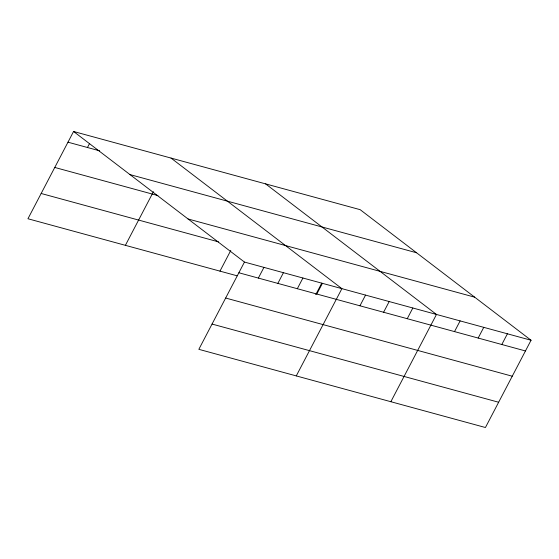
<?xml version="1.0" encoding="UTF-8"?>
<svg xmlns="http://www.w3.org/2000/svg" width="559" height="559" viewBox="0 0 559 559"><rect width="100%" height="100%" fill="white"/><g stroke="black" fill="none" stroke-linecap="round" stroke-linejoin="round"><path stroke-width="0.84" d="M531.05 340.249L244.458 262.066L198.836 349.326L485.429 427.516L531.05 340.249L360.164 209.674L73.571 131.484L27.95 218.751L237.093 275.804M87.463 147.506L89.461 143.684M125.391 245.331L153.411 191.737M219.966 271.136L230.776 250.46M258.349 278.082L263.946 267.384M277.837 283.399L283.434 272.701M297.325 288.717L302.922 278.012M315.744 294.635L321.746 283.154M316.813 294.034L322.41 283.329M296.277 375.907L341.898 288.647L171.012 158.071M359.947 305.801L365.544 295.096M383.593 312.25L389.183 301.553M407.238 318.7L412.828 308.002M390.853 401.711L436.474 314.451L265.588 183.869M454.523 331.599L460.12 320.901M478.169 338.048L483.759 327.35M501.814 344.498L507.404 333.8M67.974 142.189L99.642 150.825M129.961 174.576L416.56 252.766M54.768 167.448L157.917 195.594M188.062 218.974L474.661 297.164M41.156 193.484L218.499 241.865M238.861 272.764L525.453 350.954M225.654 298.031L512.247 376.214M212.043 324.059L498.642 402.249M73.571 131.484L244.458 262.066"/></g></svg>
